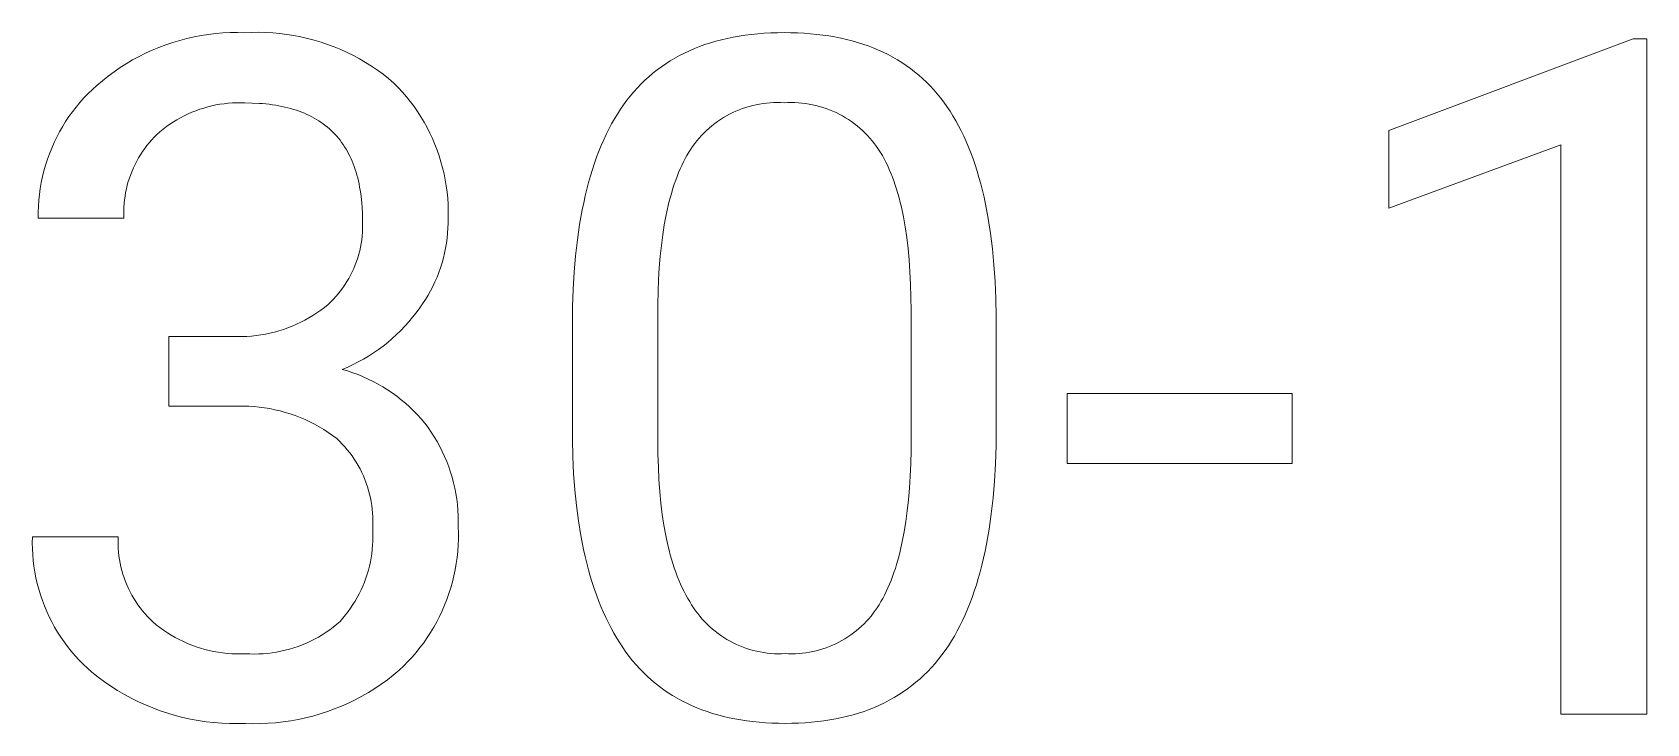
# Model space of a CAD drawing. Header units: millimetres. Extents: x -1246 to 2331, y -493 to 2006.
# Drawn here: x 1509.1 to 1590.5, y -210.7 to -175.8 of the extents above; entities that cross this region are included whole.
import ezdxf

# ---------------------------------------------------------------- set-up
doc = ezdxf.new("R2010")
doc.units = ezdxf.units.MM
doc.header["$MEASUREMENT"] = 0
doc.layers.add('Domyślny', color=7, linetype='Continuous', true_color=0x000000)

msp = doc.modelspace()

# ---------------------------------------------------------------- linework, layer by layer
at = {"layer": 'Domyślny', "color": 18, "lineweight": 15, "true_color": 0x000000}
for p, q in [((1517.982, -175.936), (1518.349, -175.893)), ((1518.349, -175.893), (1518.717, -175.862)), ((1518.717, -175.862), (1519.086, -175.845)), ((1519.086, -175.845), (1519.455, -175.84)), ((1519.455, -175.84), (1519.824, -175.848)), ((1519.824, -175.848), (1520.177, -175.832)), ((1520.177, -175.832), (1520.531, -175.828)), ((1520.531, -175.828), (1520.884, -175.837)), ((1520.884, -175.837), (1521.237, -175.857)), ((1521.237, -175.857), (1521.59, -175.888)), ((1521.59, -175.888), (1521.94, -175.932)), ((1545.691, -175.901), (1546.016, -175.876)), ((1546.016, -175.876), (1546.346, -175.858)), ((1546.346, -175.858), (1546.683, -175.848)), ((1546.683, -175.848), (1547.025, -175.844)), ((1547.025, -175.844), (1547.365, -175.848)), ((1547.365, -175.848), (1547.699, -175.858)), ((1547.699, -175.858), (1548.028, -175.875)), ((1548.028, -175.875), (1548.35, -175.899)), ((1515.147, -176.728), (1515.488, -176.587)), ((1515.488, -176.587), (1515.834, -176.457)), ((1515.834, -176.457), (1516.183, -176.339)), ((1516.183, -176.339), (1516.537, -176.234)), ((1516.537, -176.234), (1516.894, -176.141)), ((1516.894, -176.141), (1517.255, -176.06)), ((1517.255, -176.06), (1517.617, -175.992)), ((1517.617, -175.992), (1517.982, -175.936)), ((1521.94, -175.932), (1522.29, -175.988)), ((1522.29, -175.988), (1522.637, -176.055)), ((1522.637, -176.055), (1522.982, -176.134)), ((1522.982, -176.134), (1523.324, -176.224)), ((1523.324, -176.224), (1523.662, -176.326)), ((1523.662, -176.326), (1523.997, -176.439)), ((1523.997, -176.439), (1524.328, -176.563)), ((1524.328, -176.563), (1524.655, -176.698)), ((1524.655, -176.698), (1524.977, -176.845)), ((1542.242, -176.754), (1542.498, -176.644)), ((1542.498, -176.644), (1542.76, -176.541)), ((1542.76, -176.541), (1543.027, -176.445)), ((1543.027, -176.445), (1543.3, -176.356)), ((1543.3, -176.356), (1543.579, -176.274)), ((1543.579, -176.274), (1543.863, -176.2)), ((1543.863, -176.2), (1544.153, -176.132)), ((1544.153, -176.132), (1544.449, -176.072)), ((1544.449, -176.072), (1544.751, -176.019)), ((1544.751, -176.019), (1545.059, -175.972)), ((1545.059, -175.972), (1545.372, -175.933)), ((1545.372, -175.933), (1545.691, -175.901)), ((1548.35, -175.899), (1548.667, -175.93)), ((1548.667, -175.93), (1548.978, -175.967)), ((1548.978, -175.967), (1549.284, -176.012)), ((1549.284, -176.012), (1549.583, -176.063)), ((1549.583, -176.063), (1549.877, -176.121)), ((1549.877, -176.121), (1550.165, -176.186)), ((1550.165, -176.186), (1550.448, -176.258)), ((1550.448, -176.258), (1550.725, -176.337)), ((1550.725, -176.337), (1550.996, -176.422)), ((1550.996, -176.422), (1551.261, -176.515)), ((1551.261, -176.515), (1551.521, -176.614)), ((1551.521, -176.614), (1551.775, -176.72)), ((1577.524, -180.776), (1589.853, -176.154)), ((1589.853, -176.154), (1590.532, -176.154)), ((1590.532, -176.154), (1590.532, -210.187)), ((1513.527, -177.608), (1513.838, -177.41)), ((1513.838, -177.41), (1514.156, -177.223)), ((1514.156, -177.223), (1514.481, -177.046)), ((1514.481, -177.046), (1514.811, -176.882)), ((1514.811, -176.882), (1515.147, -176.728)), ((1524.977, -176.845), (1525.294, -177.002)), ((1525.294, -177.002), (1525.605, -177.169)), ((1525.605, -177.169), (1525.911, -177.347)), ((1525.911, -177.347), (1526.211, -177.535)), ((1540.828, -177.563), (1541.049, -177.411)), ((1541.049, -177.411), (1541.276, -177.265)), ((1541.276, -177.265), (1541.509, -177.127)), ((1541.509, -177.127), (1541.748, -176.995)), ((1541.748, -176.995), (1541.992, -176.871)), ((1541.992, -176.871), (1542.242, -176.754)), ((1551.775, -176.72), (1552.023, -176.833)), ((1552.023, -176.833), (1552.266, -176.952)), ((1552.266, -176.952), (1552.503, -177.079)), ((1552.503, -177.079), (1552.735, -177.212)), ((1552.735, -177.212), (1552.961, -177.352)), ((1552.961, -177.352), (1553.181, -177.5)), ((1553.181, -177.5), (1553.396, -177.653)), ((1512.355, -178.504), (1512.636, -178.265)), ((1512.636, -178.265), (1512.925, -178.036)), ((1512.925, -178.036), (1513.222, -177.817)), ((1513.222, -177.817), (1513.527, -177.608)), ((1526.211, -177.535), (1526.504, -177.733)), ((1526.504, -177.733), (1526.79, -177.941)), ((1526.79, -177.941), (1527.069, -178.159)), ((1527.069, -178.159), (1527.34, -178.385)), ((1539.805, -178.432), (1539.998, -178.244)), ((1539.998, -178.244), (1540.197, -178.063)), ((1540.197, -178.063), (1540.402, -177.89)), ((1540.402, -177.89), (1540.612, -177.723)), ((1540.612, -177.723), (1540.828, -177.563)), ((1553.396, -177.653), (1553.605, -177.814)), ((1553.605, -177.814), (1553.809, -177.982)), ((1553.809, -177.982), (1554.006, -178.156)), ((1554.006, -178.156), (1554.199, -178.337)), ((1554.199, -178.337), (1554.386, -178.526)), ((1511.504, -179.362), (1511.706, -179.136)), ((1511.706, -179.136), (1511.915, -178.918)), ((1511.915, -178.918), (1512.131, -178.707)), ((1512.131, -178.707), (1512.355, -178.504)), ((1527.34, -178.385), (1527.559, -178.608)), ((1527.559, -178.608), (1527.769, -178.837)), ((1527.769, -178.837), (1527.972, -179.074)), ((1527.972, -179.074), (1528.166, -179.318)), ((1539.09, -179.254), (1539.26, -179.038)), ((1539.26, -179.038), (1539.436, -178.829)), ((1539.436, -178.829), (1539.618, -178.627)), ((1539.618, -178.627), (1539.805, -178.432)), ((1554.386, -178.526), (1554.567, -178.721)), ((1554.567, -178.721), (1554.743, -178.922)), ((1554.743, -178.922), (1554.913, -179.131)), ((1554.913, -179.131), (1555.078, -179.346)), ((1510.949, -180.078), (1511.126, -179.833)), ((1511.126, -179.833), (1511.311, -179.594)), ((1511.311, -179.594), (1511.504, -179.362)), ((1516.956, -179.94), (1516.766, -180.031)), ((1517.148, -179.855), (1516.956, -179.94)), ((1517.344, -179.777), (1517.148, -179.855)), ((1517.542, -179.706), (1517.344, -179.777)), ((1517.743, -179.642), (1517.542, -179.706)), ((1517.946, -179.584), (1517.743, -179.642)), ((1518.15, -179.534), (1517.946, -179.584)), ((1518.356, -179.49), (1518.15, -179.534)), ((1518.564, -179.454), (1518.356, -179.49)), ((1518.772, -179.424), (1518.564, -179.454)), ((1518.982, -179.402), (1518.772, -179.424)), ((1519.192, -179.387), (1518.982, -179.402)), ((1519.403, -179.38), (1519.192, -179.387)), ((1519.613, -179.379), (1519.403, -179.38)), ((1519.824, -179.386), (1519.613, -179.379)), ((1520.189, -179.391), (1519.824, -179.386)), ((1520.542, -179.409), (1520.189, -179.391)), ((1520.714, -179.422), (1520.542, -179.409)), ((1520.884, -179.438), (1520.714, -179.422)), ((1521.05, -179.457), (1520.884, -179.438)), ((1521.214, -179.478), (1521.05, -179.457)), ((1521.375, -179.503), (1521.214, -179.478)), ((1521.533, -179.531), (1521.375, -179.503)), ((1521.688, -179.561), (1521.533, -179.531)), ((1521.84, -179.594), (1521.688, -179.561)), ((1521.989, -179.631), (1521.84, -179.594)), ((1522.135, -179.67), (1521.989, -179.631)), ((1522.279, -179.712), (1522.135, -179.67)), ((1522.419, -179.757), (1522.279, -179.712)), ((1522.557, -179.805), (1522.419, -179.757)), ((1522.691, -179.855), (1522.557, -179.805)), ((1522.823, -179.909), (1522.691, -179.855)), ((1522.952, -179.966), (1522.823, -179.909)), ((1523.078, -180.025), (1522.952, -179.966)), ((1528.166, -179.318), (1528.353, -179.568)), ((1528.353, -179.568), (1528.53, -179.824)), ((1528.53, -179.824), (1528.699, -180.086)), ((1538.465, -180.191), (1538.613, -179.946)), ((1538.613, -179.946), (1538.766, -179.708)), ((1538.766, -179.708), (1538.925, -179.477)), ((1538.925, -179.477), (1539.09, -179.254)), ((1544.271, -179.954), (1544.114, -180.038)), ((1544.43, -179.875), (1544.271, -179.954)), ((1544.592, -179.801), (1544.43, -179.875)), ((1544.757, -179.733), (1544.592, -179.801)), ((1544.923, -179.671), (1544.757, -179.733)), ((1545.092, -179.614), (1544.923, -179.671)), ((1545.263, -179.563), (1545.092, -179.614)), ((1545.435, -179.518), (1545.263, -179.563)), ((1545.609, -179.479), (1545.435, -179.518)), ((1545.783, -179.446), (1545.609, -179.479)), ((1545.959, -179.419), (1545.783, -179.446)), ((1546.136, -179.397), (1545.959, -179.419)), ((1546.313, -179.382), (1546.136, -179.397)), ((1546.491, -179.373), (1546.313, -179.382)), ((1546.669, -179.37), (1546.491, -179.373)), ((1546.847, -179.373), (1546.669, -179.37)), ((1547.025, -179.382), (1546.847, -179.373)), ((1547.204, -179.373), (1547.025, -179.382)), ((1547.384, -179.37), (1547.204, -179.373)), ((1547.563, -179.373), (1547.384, -179.37)), ((1547.743, -179.382), (1547.563, -179.373)), ((1547.921, -179.397), (1547.743, -179.382)), ((1548.1, -179.418), (1547.921, -179.397)), ((1548.277, -179.446), (1548.1, -179.418)), ((1548.454, -179.479), (1548.277, -179.446)), ((1548.629, -179.518), (1548.454, -179.479)), ((1548.802, -179.563), (1548.629, -179.518)), ((1548.975, -179.614), (1548.802, -179.563)), ((1549.145, -179.671), (1548.975, -179.614)), ((1549.313, -179.734), (1549.145, -179.671)), ((1549.479, -179.802), (1549.313, -179.734)), ((1549.643, -179.876), (1549.479, -179.802)), ((1549.804, -179.956), (1549.643, -179.876)), ((1549.962, -180.041), (1549.804, -179.956)), ((1555.078, -179.346), (1555.236, -179.569)), ((1555.236, -179.569), (1555.389, -179.799)), ((1555.389, -179.799), (1555.538, -180.037)), ((1510.472, -180.848), (1510.622, -180.586)), ((1510.622, -180.586), (1510.781, -180.329)), ((1510.781, -180.329), (1510.949, -180.078)), ((1515.702, -180.709), (1515.539, -180.843)), ((1515.869, -180.581), (1515.702, -180.709)), ((1516.04, -180.459), (1515.869, -180.581)), ((1516.216, -180.343), (1516.04, -180.459)), ((1516.396, -180.233), (1516.216, -180.343)), ((1516.579, -180.129), (1516.396, -180.233)), ((1516.766, -180.031), (1516.579, -180.129)), ((1523.201, -180.088), (1523.078, -180.025)), ((1523.321, -180.153), (1523.201, -180.088)), ((1523.439, -180.221), (1523.321, -180.153)), ((1523.553, -180.292), (1523.439, -180.221)), ((1523.665, -180.366), (1523.553, -180.292)), ((1523.773, -180.443), (1523.665, -180.366)), ((1523.879, -180.523), (1523.773, -180.443)), ((1523.982, -180.606), (1523.879, -180.523)), ((1524.082, -180.692), (1523.982, -180.606)), ((1524.179, -180.78), (1524.082, -180.692)), ((1524.273, -180.872), (1524.179, -180.78)), ((1528.699, -180.086), (1528.859, -180.353)), ((1528.859, -180.353), (1529.01, -180.626)), ((1529.01, -180.626), (1529.151, -180.904)), ((1538.049, -180.973), (1538.183, -180.705)), ((1538.183, -180.705), (1538.321, -180.445)), ((1538.321, -180.445), (1538.465, -180.191)), ((1543.11, -180.772), (1542.982, -180.895)), ((1543.242, -180.652), (1543.11, -180.772)), ((1543.378, -180.538), (1543.242, -180.652)), ((1543.519, -180.428), (1543.378, -180.538)), ((1543.662, -180.323), (1543.519, -180.428)), ((1543.81, -180.223), (1543.662, -180.323)), ((1543.96, -180.128), (1543.81, -180.223)), ((1544.114, -180.038), (1543.96, -180.128)), ((1550.117, -180.131), (1549.962, -180.041)), ((1550.269, -180.226), (1550.117, -180.131)), ((1550.418, -180.327), (1550.269, -180.226)), ((1550.563, -180.432), (1550.418, -180.327)), ((1550.705, -180.543), (1550.563, -180.432)), ((1550.842, -180.658), (1550.705, -180.543)), ((1550.976, -180.777), (1550.842, -180.658)), ((1551.106, -180.902), (1550.976, -180.777)), ((1555.538, -180.037), (1555.682, -180.282)), ((1555.682, -180.282), (1555.821, -180.534)), ((1555.821, -180.534), (1555.955, -180.794)), ((1577.524, -184.683), (1577.524, -180.776)), ((1510.077, -181.663), (1510.199, -181.387)), ((1510.199, -181.387), (1510.331, -181.115)), ((1510.331, -181.115), (1510.472, -180.848)), ((1514.881, -181.538), (1514.769, -181.687)), ((1514.999, -181.393), (1514.881, -181.538)), ((1515.122, -181.251), (1514.999, -181.393)), ((1515.249, -181.114), (1515.122, -181.251)), ((1515.381, -180.982), (1515.249, -181.114)), ((1515.539, -180.843), (1515.381, -180.982)), ((1524.364, -180.966), (1524.273, -180.872)), ((1524.452, -181.064), (1524.364, -180.966)), ((1524.538, -181.164), (1524.452, -181.064)), ((1524.62, -181.267), (1524.538, -181.164)), ((1524.7, -181.373), (1524.62, -181.267)), ((1524.777, -181.482), (1524.7, -181.373)), ((1524.851, -181.594), (1524.777, -181.482)), ((1524.922, -181.709), (1524.851, -181.594)), ((1529.151, -180.904), (1529.283, -181.186)), ((1529.283, -181.186), (1529.405, -181.473)), ((1529.405, -181.473), (1529.517, -181.764)), ((1537.679, -181.823), (1537.797, -181.532)), ((1537.797, -181.532), (1537.921, -181.249)), ((1537.921, -181.249), (1538.049, -180.973)), ((1542.408, -181.574), (1542.308, -181.721)), ((1542.513, -181.431), (1542.408, -181.574)), ((1542.624, -181.291), (1542.513, -181.431)), ((1542.738, -181.155), (1542.624, -181.291)), ((1542.858, -181.023), (1542.738, -181.155)), ((1542.982, -180.895), (1542.858, -181.023)), ((1551.231, -181.03), (1551.106, -180.902)), ((1551.352, -181.163), (1551.231, -181.03)), ((1551.468, -181.3), (1551.352, -181.163)), ((1551.58, -181.44), (1551.468, -181.3)), ((1551.687, -181.585), (1551.58, -181.44)), ((1551.788, -181.732), (1551.687, -181.585)), ((1555.955, -180.794), (1556.084, -181.061)), ((1556.084, -181.061), (1556.208, -181.336)), ((1556.208, -181.336), (1556.327, -181.618)), ((1586.208, -181.502), (1577.524, -184.683)), ((1586.208, -210.187), (1586.208, -181.502)), ((1509.77, -182.516), (1509.863, -182.228)), ((1509.863, -182.228), (1509.965, -181.944)), ((1509.965, -181.944), (1510.077, -181.663)), ((1514.37, -182.319), (1514.284, -182.485)), ((1514.462, -182.156), (1514.37, -182.319)), ((1514.559, -181.996), (1514.462, -182.156)), ((1514.661, -181.84), (1514.559, -181.996)), ((1514.769, -181.687), (1514.661, -181.84)), ((1524.99, -181.827), (1524.922, -181.709)), ((1525.055, -181.947), (1524.99, -181.827)), ((1525.117, -182.071), (1525.055, -181.947)), ((1525.177, -182.197), (1525.117, -182.071)), ((1525.233, -182.327), (1525.177, -182.197)), ((1525.287, -182.459), (1525.233, -182.327)), ((1529.517, -181.764), (1529.62, -182.058)), ((1529.62, -182.058), (1529.712, -182.356)), ((1529.712, -182.356), (1529.795, -182.656)), ((1537.457, -182.427), (1537.565, -182.121)), ((1537.565, -182.121), (1537.679, -181.823)), ((1541.944, -182.361), (1541.86, -182.535)), ((1542.031, -182.193), (1541.944, -182.361)), ((1542.12, -182.03), (1542.031, -182.193)), ((1542.213, -181.872), (1542.12, -182.03)), ((1542.308, -181.721), (1542.213, -181.872)), ((1551.885, -181.884), (1551.788, -181.732)), ((1551.98, -182.043), (1551.885, -181.884)), ((1552.071, -182.208), (1551.98, -182.043)), ((1552.16, -182.378), (1552.071, -182.208)), ((1552.245, -182.555), (1552.16, -182.378)), ((1556.327, -181.618), (1556.441, -181.908)), ((1556.441, -181.908), (1556.551, -182.205)), ((1556.551, -182.205), (1556.656, -182.509)), ((1509.553, -183.396), (1509.615, -183.1)), ((1509.615, -183.1), (1509.688, -182.807)), ((1509.688, -182.807), (1509.77, -182.516)), ((1513.998, -183.175), (1513.941, -183.353)), ((1514.061, -182.999), (1513.998, -183.175)), ((1514.129, -182.825), (1514.061, -182.999)), ((1514.204, -182.653), (1514.129, -182.825)), ((1514.284, -182.485), (1514.204, -182.653)), ((1525.337, -182.594), (1525.287, -182.459)), ((1525.385, -182.733), (1525.337, -182.594)), ((1525.43, -182.874), (1525.385, -182.733)), ((1525.472, -183.018), (1525.43, -182.874)), ((1525.511, -183.165), (1525.472, -183.018)), ((1525.547, -183.315), (1525.511, -183.165)), ((1529.795, -182.656), (1529.867, -182.959)), ((1529.867, -182.959), (1529.929, -183.265)), ((1537.161, -183.389), (1537.255, -183.061)), ((1537.255, -183.061), (1537.353, -182.74)), ((1537.353, -182.74), (1537.457, -182.427)), ((1541.624, -183.088), (1541.552, -183.283)), ((1541.7, -182.898), (1541.624, -183.088)), ((1541.778, -182.714), (1541.7, -182.898)), ((1541.86, -182.535), (1541.778, -182.714)), ((1552.328, -182.737), (1552.245, -182.555)), ((1552.407, -182.925), (1552.328, -182.737)), ((1552.484, -183.119), (1552.407, -182.925)), ((1552.557, -183.318), (1552.484, -183.119)), ((1556.656, -182.509), (1556.755, -182.821)), ((1556.755, -182.821), (1556.85, -183.141)), ((1556.85, -183.141), (1556.94, -183.467)), ((1509.43, -184.293), (1509.461, -183.993)), ((1509.461, -183.993), (1509.502, -183.693)), ((1509.502, -183.693), (1509.553, -183.396)), ((1513.807, -183.897), (1513.775, -184.081)), ((1513.846, -183.714), (1513.807, -183.897)), ((1513.89, -183.533), (1513.846, -183.714)), ((1513.941, -183.353), (1513.89, -183.533)), ((1525.581, -183.468), (1525.547, -183.315)), ((1525.611, -183.623), (1525.581, -183.468)), ((1525.639, -183.782), (1525.611, -183.623)), ((1525.663, -183.944), (1525.639, -183.782)), ((1525.685, -184.108), (1525.663, -183.944)), ((1529.929, -183.265), (1529.98, -183.572)), ((1529.98, -183.572), (1530.021, -183.881)), ((1530.021, -183.881), (1530.052, -184.191)), ((1536.989, -184.068), (1537.073, -183.725)), ((1537.073, -183.725), (1537.161, -183.389)), ((1541.35, -183.899), (1541.288, -184.115)), ((1541.414, -183.689), (1541.35, -183.899)), ((1541.482, -183.483), (1541.414, -183.689)), ((1541.552, -183.283), (1541.482, -183.483)), ((1552.628, -183.523), (1552.557, -183.318)), ((1552.696, -183.734), (1552.628, -183.523)), ((1552.76, -183.951), (1552.696, -183.734)), ((1552.822, -184.174), (1552.76, -183.951)), ((1556.94, -183.467), (1557.025, -183.802)), ((1557.025, -183.802), (1557.105, -184.143)), ((1509.4, -184.897), (1509.41, -184.595)), ((1509.41, -184.595), (1509.43, -184.293)), ((1513.708, -184.825), (1513.707, -185.012)), ((1513.715, -184.638), (1513.708, -184.825)), ((1513.729, -184.452), (1513.715, -184.638)), ((1513.749, -184.266), (1513.729, -184.452)), ((1513.775, -184.081), (1513.749, -184.266)), ((1525.704, -184.276), (1525.685, -184.108)), ((1525.72, -184.446), (1525.704, -184.276)), ((1525.733, -184.619), (1525.72, -184.446)), ((1525.75, -184.975), (1525.733, -184.619)), ((1530.052, -184.191), (1530.072, -184.502)), ((1530.072, -184.502), (1530.081, -184.814)), ((1530.081, -184.814), (1530.08, -185.126)), ((1536.705, -185.516), (1536.837, -184.777)), ((1536.837, -184.777), (1536.911, -184.419)), ((1536.911, -184.419), (1536.989, -184.068)), ((1541.174, -184.563), (1541.07, -185.031)), ((1541.23, -184.336), (1541.174, -184.563)), ((1541.288, -184.115), (1541.23, -184.336)), ((1552.88, -184.402), (1552.822, -184.174)), ((1552.936, -184.636), (1552.88, -184.402)), ((1553.038, -185.122), (1552.936, -184.636)), ((1557.105, -184.143), (1557.181, -184.492)), ((1557.181, -184.492), (1557.317, -185.212)), ((1509.401, -185.199), (1509.4, -184.897)), ((1513.713, -185.199), (1509.401, -185.199)), ((1513.707, -185.012), (1513.713, -185.199)), ((1525.756, -185.342), (1525.75, -184.975)), ((1525.761, -185.53), (1525.756, -185.342)), ((1525.759, -185.717), (1525.761, -185.53)), ((1530.068, -185.437), (1530.061, -185.692)), ((1530.08, -185.126), (1530.068, -185.437)), ((1536.594, -186.285), (1536.705, -185.516)), ((1540.978, -185.521), (1540.898, -186.031)), ((1541.07, -185.031), (1540.978, -185.521)), ((1553.128, -185.631), (1553.038, -185.122)), ((1553.206, -186.164), (1553.128, -185.631)), ((1557.317, -185.212), (1557.433, -185.961)), ((1525.653, -186.65), (1525.687, -186.465)), ((1525.687, -186.465), (1525.715, -186.279)), ((1525.715, -186.279), (1525.736, -186.092)), ((1525.736, -186.092), (1525.751, -185.905)), ((1525.751, -185.905), (1525.759, -185.717)), ((1529.987, -186.451), (1529.945, -186.703)), ((1530.021, -186.199), (1529.987, -186.451)), ((1530.045, -185.946), (1530.021, -186.199)), ((1530.061, -185.692), (1530.045, -185.946)), ((1536.503, -187.084), (1536.594, -186.285)), ((1540.898, -186.031), (1540.828, -186.563)), ((1553.272, -186.72), (1553.206, -186.164)), ((1557.433, -185.961), (1557.53, -186.74)), ((1525.452, -187.374), (1525.512, -187.195)), ((1525.512, -187.195), (1525.565, -187.015)), ((1525.565, -187.015), (1525.612, -186.833)), ((1525.612, -186.833), (1525.653, -186.65)), ((1529.835, -187.2), (1529.767, -187.445)), ((1529.894, -186.952), (1529.835, -187.2)), ((1529.945, -186.703), (1529.894, -186.952)), ((1536.431, -187.913), (1536.503, -187.084)), ((1540.77, -187.115), (1540.724, -187.688)), ((1540.828, -186.563), (1540.77, -187.115)), ((1553.326, -187.299), (1553.272, -186.72)), ((1557.53, -186.74), (1557.607, -187.549)), ((1525.064, -188.228), (1525.153, -188.062)), ((1525.153, -188.062), (1525.237, -187.894)), ((1525.237, -187.894), (1525.315, -187.723)), ((1525.315, -187.723), (1525.387, -187.55)), ((1525.387, -187.55), (1525.452, -187.374)), ((1529.605, -187.928), (1529.512, -188.165)), ((1529.69, -187.688), (1529.605, -187.928)), ((1529.767, -187.445), (1529.69, -187.688)), ((1536.381, -188.772), (1536.431, -187.913)), ((1540.724, -187.688), (1540.688, -188.282)), ((1553.368, -187.902), (1553.326, -187.299)), ((1553.398, -188.529), (1553.368, -187.902)), ((1557.607, -187.549), (1557.665, -188.387)), ((1524.533, -189.001), (1524.65, -188.854)), ((1524.65, -188.854), (1524.762, -188.703)), ((1524.762, -188.703), (1524.868, -188.548)), ((1524.868, -188.548), (1524.969, -188.39)), ((1524.969, -188.39), (1525.064, -188.228)), ((1529.184, -188.854), (1529.059, -189.076)), ((1529.301, -188.628), (1529.184, -188.854)), ((1529.411, -188.398), (1529.301, -188.628)), ((1529.512, -188.165), (1529.411, -188.398)), ((1536.35, -189.661), (1536.381, -188.772)), ((1540.664, -188.896), (1540.652, -189.531)), ((1540.688, -188.282), (1540.664, -188.896)), ((1553.416, -189.179), (1553.398, -188.529)), ((1557.665, -188.387), (1557.703, -189.254)), ((1523.644, -189.834), (1523.833, -189.694)), ((1523.833, -189.694), (1524.017, -189.547)), ((1524.017, -189.547), (1524.153, -189.417)), ((1524.153, -189.417), (1524.284, -189.283)), ((1524.284, -189.283), (1524.411, -189.144)), ((1524.411, -189.144), (1524.533, -189.001)), ((1528.639, -189.713), (1528.465, -189.955)), ((1528.786, -189.506), (1528.639, -189.713)), ((1528.926, -189.293), (1528.786, -189.506)), ((1529.059, -189.076), (1528.926, -189.293)), ((1536.34, -190.58), (1536.35, -189.661)), ((1540.652, -189.531), (1540.652, -196.416)), ((1553.422, -189.853), (1553.416, -189.179)), ((1557.703, -189.254), (1557.722, -190.151)), ((1522.207, -190.632), (1522.423, -190.539)), ((1522.423, -190.539), (1522.636, -190.439)), ((1522.636, -190.439), (1522.846, -190.332)), ((1522.846, -190.332), (1523.051, -190.217)), ((1523.051, -190.217), (1523.253, -190.096)), ((1523.253, -190.096), (1523.451, -189.969)), ((1523.451, -189.969), (1523.644, -189.834)), ((1528.092, -190.418), (1527.894, -190.64)), ((1528.282, -190.19), (1528.092, -190.418)), ((1528.465, -189.955), (1528.282, -190.19)), ((1553.422, -196.905), (1553.422, -189.853)), ((1557.722, -190.151), (1557.722, -195.737)), ((1515.988, -191.155), (1519.216, -191.155)), ((1515.988, -194.669), (1515.988, -191.155)), ((1519.216, -191.155), (1519.451, -191.161)), ((1519.451, -191.161), (1519.687, -191.16)), ((1519.687, -191.16), (1519.922, -191.151)), ((1519.922, -191.151), (1520.157, -191.134)), ((1520.157, -191.134), (1520.391, -191.109)), ((1520.391, -191.109), (1520.624, -191.076)), ((1520.624, -191.076), (1520.856, -191.035)), ((1520.856, -191.035), (1521.086, -190.987)), ((1521.086, -190.987), (1521.315, -190.931)), ((1521.315, -190.931), (1521.541, -190.868)), ((1521.541, -190.868), (1521.766, -190.797)), ((1521.766, -190.797), (1521.988, -190.718)), ((1521.988, -190.718), (1522.207, -190.632)), ((1527.255, -191.263), (1527.029, -191.456)), ((1527.475, -191.063), (1527.255, -191.263)), ((1527.688, -190.855), (1527.475, -191.063)), ((1527.894, -190.64), (1527.688, -190.855)), ((1536.34, -196.321), (1536.34, -190.58)), ((1526.06, -192.146), (1525.804, -192.297)), ((1526.311, -191.986), (1526.06, -192.146)), ((1526.556, -191.818), (1526.311, -191.986)), ((1526.796, -191.641), (1526.556, -191.818)), ((1527.029, -191.456), (1526.796, -191.641)), ((1525.006, -192.696), (1524.732, -192.811)), ((1524.732, -192.811), (1525, -192.89)), ((1525, -192.89), (1525.266, -192.979)), ((1525.277, -192.572), (1525.006, -192.696)), ((1525.266, -192.979), (1525.529, -193.077)), ((1525.543, -192.439), (1525.277, -192.572)), ((1525.804, -192.297), (1525.543, -192.439)), ((1525.529, -193.077), (1525.788, -193.184)), ((1525.788, -193.184), (1526.043, -193.299)), ((1526.043, -193.299), (1526.295, -193.423)), ((1526.295, -193.423), (1526.542, -193.556)), ((1526.542, -193.556), (1526.784, -193.696)), ((1526.784, -193.696), (1527.021, -193.845)), ((1527.021, -193.845), (1527.254, -194.002)), ((1527.254, -194.002), (1527.48, -194.167)), ((1527.48, -194.167), (1527.701, -194.339)), ((1527.701, -194.339), (1527.916, -194.519)), ((1527.916, -194.519), (1528.125, -194.706)), ((1561.293, -197.55), (1561.293, -194.036)), ((1561.293, -194.036), (1572.646, -194.036)), ((1572.646, -194.036), (1572.646, -197.55)), ((1519.216, -194.669), (1515.988, -194.669)), ((1519.483, -194.66), (1519.216, -194.669)), ((1519.75, -194.659), (1519.483, -194.66)), ((1520.017, -194.668), (1519.75, -194.659)), ((1520.283, -194.685), (1520.017, -194.668)), ((1520.549, -194.712), (1520.283, -194.685)), ((1520.813, -194.747), (1520.549, -194.712)), ((1521.076, -194.792), (1520.813, -194.747)), ((1521.338, -194.845), (1521.076, -194.792)), ((1521.598, -194.907), (1521.338, -194.845)), ((1521.855, -194.978), (1521.598, -194.907)), ((1522.11, -195.057), (1521.855, -194.978)), ((1522.362, -195.145), (1522.11, -195.057)), ((1522.611, -195.241), (1522.362, -195.145)), ((1522.856, -195.346), (1522.611, -195.241)), ((1523.098, -195.459), (1522.856, -195.346)), ((1528.125, -194.706), (1528.327, -194.9)), ((1528.327, -194.9), (1528.523, -195.101)), ((1528.523, -195.101), (1528.712, -195.308)), ((1528.712, -195.308), (1528.893, -195.521)), ((1523.336, -195.58), (1523.098, -195.459)), ((1523.57, -195.709), (1523.336, -195.58)), ((1523.799, -195.845), (1523.57, -195.709)), ((1524.024, -195.99), (1523.799, -195.845)), ((1524.243, -196.142), (1524.024, -195.99)), ((1524.458, -196.301), (1524.243, -196.142)), ((1528.893, -195.521), (1529.068, -195.741)), ((1529.068, -195.741), (1529.226, -195.972)), ((1529.226, -195.972), (1529.377, -196.208)), ((1529.377, -196.208), (1529.52, -196.449)), ((1557.722, -195.737), (1557.712, -196.669)), ((1524.598, -196.435), (1524.458, -196.301)), ((1524.733, -196.574), (1524.598, -196.435)), ((1524.864, -196.717), (1524.733, -196.574)), ((1524.989, -196.864), (1524.864, -196.717)), ((1525.11, -197.016), (1524.989, -196.864)), ((1525.225, -197.172), (1525.11, -197.016)), ((1529.52, -196.449), (1529.654, -196.695)), ((1529.654, -196.695), (1529.779, -196.945)), ((1529.779, -196.945), (1529.896, -197.199)), ((1536.363, -197.201), (1536.34, -196.321)), ((1540.652, -196.416), (1540.658, -197.089)), ((1553.407, -197.557), (1553.422, -196.905)), ((1557.712, -196.669), (1557.682, -197.57)), ((1525.335, -197.332), (1525.225, -197.172)), ((1525.439, -197.495), (1525.335, -197.332)), ((1525.538, -197.662), (1525.439, -197.495)), ((1525.631, -197.832), (1525.538, -197.662)), ((1525.718, -198.005), (1525.631, -197.832)), ((1529.896, -197.199), (1530.005, -197.457)), ((1530.005, -197.457), (1530.104, -197.719)), ((1530.104, -197.719), (1530.194, -197.984)), ((1536.405, -198.052), (1536.363, -197.201)), ((1540.658, -197.089), (1540.677, -197.74)), ((1540.677, -197.74), (1540.709, -198.369)), ((1553.381, -198.186), (1553.407, -197.557)), ((1557.682, -197.57), (1557.632, -198.44)), ((1572.646, -197.55), (1561.293, -197.55)), ((1525.799, -198.181), (1525.718, -198.005)), ((1525.874, -198.36), (1525.799, -198.181)), ((1525.943, -198.541), (1525.874, -198.36)), ((1526.005, -198.724), (1525.943, -198.541)), ((1530.194, -197.984), (1530.275, -198.252)), ((1530.275, -198.252), (1530.347, -198.523)), ((1530.347, -198.523), (1530.409, -198.796)), ((1536.467, -198.876), (1536.405, -198.052)), ((1540.709, -198.369), (1540.753, -198.975)), ((1553.344, -198.793), (1553.381, -198.186)), ((1557.632, -198.44), (1557.561, -199.28)), ((1526.062, -198.91), (1526.005, -198.724)), ((1526.112, -199.097), (1526.062, -198.91)), ((1526.155, -199.286), (1526.112, -199.097)), ((1526.193, -199.476), (1526.155, -199.286)), ((1526.223, -199.667), (1526.193, -199.476)), ((1530.409, -198.796), (1530.462, -199.071)), ((1530.462, -199.071), (1530.506, -199.348)), ((1530.506, -199.348), (1530.54, -199.626)), ((1536.548, -199.672), (1536.467, -198.876)), ((1540.753, -198.975), (1540.809, -199.56)), ((1553.234, -199.94), (1553.295, -199.378)), ((1553.295, -199.378), (1553.344, -198.793)), ((1557.561, -199.28), (1557.471, -200.089)), ((1526.247, -199.86), (1526.223, -199.667)), ((1526.265, -200.053), (1526.247, -199.86)), ((1526.275, -200.246), (1526.265, -200.053)), ((1526.28, -200.44), (1526.275, -200.246)), ((1530.54, -199.626), (1530.564, -199.905)), ((1530.564, -199.905), (1530.579, -200.184)), ((1530.579, -200.184), (1530.585, -200.464)), ((1536.648, -200.44), (1536.548, -199.672)), ((1540.809, -199.56), (1540.878, -200.123)), ((1540.878, -200.123), (1540.96, -200.663)), ((1553.162, -200.48), (1553.234, -199.94)), ((1557.471, -200.089), (1557.36, -200.867)), ((1526.268, -200.827), (1526.277, -200.634)), ((1526.278, -201.04), (1526.268, -200.827)), ((1526.277, -200.634), (1526.28, -200.44)), ((1526.281, -201.252), (1526.278, -201.04)), ((1530.585, -200.464), (1530.58, -200.744)), ((1530.58, -200.744), (1530.59, -201.055)), ((1530.59, -201.055), (1530.589, -201.365)), ((1536.768, -201.18), (1536.648, -200.44)), ((1540.96, -200.663), (1541.054, -201.181)), ((1552.984, -201.494), (1553.079, -200.998)), ((1553.079, -200.998), (1553.162, -200.48)), ((1557.36, -200.867), (1557.23, -201.615)), ((1509.098, -201.553), (1509.103, -201.256)), ((1509.103, -201.849), (1509.098, -201.553)), ((1509.103, -201.256), (1513.427, -201.256)), ((1509.118, -202.145), (1509.103, -201.849)), ((1513.427, -201.256), (1513.422, -201.447)), ((1513.422, -201.447), (1513.423, -201.638)), ((1513.423, -201.638), (1513.432, -201.828)), ((1513.432, -201.828), (1513.446, -202.018)), ((1526.223, -202.099), (1526.248, -201.888)), ((1526.248, -201.888), (1526.266, -201.677)), ((1526.266, -201.677), (1526.277, -201.464)), ((1526.277, -201.464), (1526.281, -201.252)), ((1530.578, -201.676), (1530.556, -201.985)), ((1530.589, -201.365), (1530.578, -201.676)), ((1536.908, -201.892), (1536.768, -201.18)), ((1536.985, -202.238), (1536.908, -201.892)), ((1541.054, -201.181), (1541.161, -201.677)), ((1541.161, -201.677), (1541.219, -201.917)), ((1541.219, -201.917), (1541.28, -202.151)), ((1552.878, -201.968), (1552.984, -201.494)), ((1557.23, -201.615), (1557.157, -201.978)), ((1509.144, -202.44), (1509.118, -202.145)), ((1509.18, -202.734), (1509.144, -202.44)), ((1509.226, -203.026), (1509.18, -202.734)), ((1513.446, -202.018), (1513.468, -202.208)), ((1513.468, -202.208), (1513.496, -202.397)), ((1513.496, -202.397), (1513.53, -202.584)), ((1513.53, -202.584), (1513.571, -202.77)), ((1526.051, -202.931), (1526.104, -202.725)), ((1526.104, -202.725), (1526.151, -202.518)), ((1526.151, -202.518), (1526.19, -202.309)), ((1526.19, -202.309), (1526.223, -202.099)), ((1530.481, -202.602), (1530.428, -202.908)), ((1530.524, -202.294), (1530.481, -202.602)), ((1530.556, -201.985), (1530.524, -202.294)), ((1537.067, -202.576), (1536.985, -202.238)), ((1537.153, -202.908), (1537.067, -202.576)), ((1541.28, -202.151), (1541.345, -202.379)), ((1541.345, -202.379), (1541.412, -202.601)), ((1541.412, -202.601), (1541.483, -202.819)), ((1552.631, -202.849), (1552.697, -202.637)), ((1552.697, -202.637), (1552.76, -202.419)), ((1552.76, -202.419), (1552.82, -202.196)), ((1552.82, -202.196), (1552.878, -201.968)), ((1556.996, -202.679), (1556.908, -203.019)), ((1557.079, -202.332), (1556.996, -202.679)), ((1557.157, -201.978), (1557.079, -202.332)), ((1509.282, -203.317), (1509.226, -203.026)), ((1509.348, -203.606), (1509.282, -203.317)), ((1513.571, -202.77), (1513.618, -202.955)), ((1513.618, -202.955), (1513.672, -203.138)), ((1513.672, -203.138), (1513.732, -203.319)), ((1513.732, -203.319), (1513.798, -203.498)), ((1513.798, -203.498), (1513.87, -203.675)), ((1525.77, -203.732), (1525.85, -203.535)), ((1525.85, -203.535), (1525.924, -203.336)), ((1525.924, -203.336), (1525.991, -203.134)), ((1525.991, -203.134), (1526.051, -202.931)), ((1530.291, -203.514), (1530.208, -203.813)), ((1530.365, -203.212), (1530.291, -203.514)), ((1530.428, -202.908), (1530.365, -203.212)), ((1537.245, -203.233), (1537.153, -202.908)), ((1537.341, -203.551), (1537.245, -203.233)), ((1537.443, -203.862), (1537.341, -203.551)), ((1541.483, -202.819), (1541.557, -203.03)), ((1541.557, -203.03), (1541.634, -203.236)), ((1541.634, -203.236), (1541.714, -203.436)), ((1541.714, -203.436), (1541.797, -203.63)), ((1552.338, -203.643), (1552.416, -203.453)), ((1552.416, -203.453), (1552.49, -203.257)), ((1552.49, -203.257), (1552.562, -203.056)), ((1552.562, -203.056), (1552.631, -202.849)), ((1556.815, -203.351), (1556.717, -203.675)), ((1556.908, -203.019), (1556.815, -203.351)), ((1509.424, -203.892), (1509.348, -203.606)), ((1509.51, -204.176), (1509.424, -203.892)), ((1509.605, -204.456), (1509.51, -204.176)), ((1513.87, -203.675), (1513.948, -203.849)), ((1513.948, -203.849), (1514.033, -204.02)), ((1514.033, -204.02), (1514.123, -204.188)), ((1514.123, -204.188), (1514.219, -204.353)), ((1514.219, -204.353), (1514.32, -204.514)), ((1525.384, -204.488), (1525.49, -204.304)), ((1525.49, -204.304), (1525.589, -204.116)), ((1525.589, -204.116), (1525.683, -203.926)), ((1525.683, -203.926), (1525.77, -203.732)), ((1530.114, -204.109), (1530.011, -204.402)), ((1530.208, -203.813), (1530.114, -204.109)), ((1537.549, -204.166), (1537.443, -203.862)), ((1537.66, -204.463), (1537.549, -204.166)), ((1541.797, -203.63), (1541.883, -203.819)), ((1541.883, -203.819), (1541.973, -204.002)), ((1541.973, -204.002), (1542.065, -204.179)), ((1542.065, -204.179), (1542.161, -204.351)), ((1542.161, -204.351), (1542.26, -204.517)), ((1551.908, -204.514), (1552, -204.35)), ((1552, -204.35), (1552.089, -204.182)), ((1552.089, -204.182), (1552.175, -204.008)), ((1552.175, -204.008), (1552.258, -203.828)), ((1552.258, -203.828), (1552.338, -203.643)), ((1556.506, -204.3), (1556.393, -204.602)), ((1556.614, -203.992), (1556.506, -204.3)), ((1556.717, -203.675), (1556.614, -203.992)), ((1509.71, -204.733), (1509.605, -204.456)), ((1509.825, -205.006), (1509.71, -204.733)), ((1509.949, -205.275), (1509.825, -205.006)), ((1514.32, -204.514), (1514.427, -204.672)), ((1514.427, -204.672), (1514.54, -204.826)), ((1514.54, -204.826), (1514.657, -204.976)), ((1514.657, -204.976), (1514.78, -205.122)), ((1514.78, -205.122), (1514.908, -205.263)), ((1524.765, -205.35), (1524.9, -205.186)), ((1524.9, -205.186), (1525.03, -205.018)), ((1525.03, -205.018), (1525.154, -204.845)), ((1525.154, -204.845), (1525.272, -204.668)), ((1525.272, -204.668), (1525.384, -204.488)), ((1529.774, -204.976), (1529.641, -205.257)), ((1529.897, -204.691), (1529.774, -204.976)), ((1530.011, -204.402), (1529.897, -204.691)), ((1537.777, -204.754), (1537.66, -204.463)), ((1537.898, -205.037), (1537.777, -204.754)), ((1538.024, -205.313), (1537.898, -205.037)), ((1542.26, -204.517), (1542.352, -204.671)), ((1542.352, -204.671), (1542.45, -204.823)), ((1542.45, -204.823), (1542.553, -204.971)), ((1542.553, -204.971), (1542.661, -205.116)), ((1542.661, -205.116), (1542.773, -205.256)), ((1551.408, -205.243), (1551.516, -205.105)), ((1551.516, -205.105), (1551.62, -204.964)), ((1551.62, -204.964), (1551.719, -204.82)), ((1551.719, -204.82), (1551.814, -204.672)), ((1551.814, -204.672), (1551.908, -204.514)), ((1556.152, -205.182), (1556.024, -205.46)), ((1556.275, -204.895), (1556.152, -205.182)), ((1556.393, -204.602), (1556.275, -204.895)), ((1510.082, -205.54), (1509.949, -205.275)), ((1510.225, -205.8), (1510.082, -205.54)), ((1510.376, -206.054), (1510.225, -205.8)), ((1514.908, -205.263), (1515.041, -205.4)), ((1515.041, -205.4), (1515.178, -205.533)), ((1515.178, -205.533), (1515.354, -205.681)), ((1515.354, -205.681), (1515.536, -205.822)), ((1515.536, -205.822), (1515.722, -205.957)), ((1515.722, -205.957), (1515.913, -206.086)), ((1523.913, -206.062), (1524.098, -205.933)), ((1524.098, -205.933), (1524.278, -205.798)), ((1524.278, -205.798), (1524.454, -205.656)), ((1524.454, -205.656), (1524.624, -205.509)), ((1524.624, -205.509), (1524.765, -205.35)), ((1529.348, -205.805), (1529.188, -206.071)), ((1529.499, -205.534), (1529.348, -205.805)), ((1529.641, -205.257), (1529.499, -205.534)), ((1538.155, -205.583), (1538.024, -205.313)), ((1538.291, -205.845), (1538.155, -205.583)), ((1538.431, -206.101), (1538.291, -205.845)), ((1542.773, -205.256), (1542.891, -205.393)), ((1542.891, -205.393), (1543.013, -205.525)), ((1543.013, -205.525), (1543.14, -205.654)), ((1543.14, -205.654), (1543.271, -205.778)), ((1543.271, -205.778), (1543.406, -205.897)), ((1543.406, -205.897), (1543.545, -206.011)), ((1543.545, -206.011), (1543.688, -206.121)), ((1550.526, -206.093), (1550.663, -205.985)), ((1550.663, -205.985), (1550.798, -205.872)), ((1550.798, -205.872), (1550.928, -205.755)), ((1550.928, -205.755), (1551.054, -205.633)), ((1551.054, -205.633), (1551.176, -205.507)), ((1551.176, -205.507), (1551.294, -205.377)), ((1551.294, -205.377), (1551.408, -205.243)), ((1555.752, -205.994), (1555.609, -206.25)), ((1555.89, -205.731), (1555.752, -205.994)), ((1556.024, -205.46), (1555.89, -205.731)), ((1510.536, -206.304), (1510.376, -206.054)), ((1510.705, -206.547), (1510.536, -206.304)), ((1510.881, -206.785), (1510.705, -206.547)), ((1511.066, -207.016), (1510.881, -206.785)), ((1515.913, -206.086), (1516.108, -206.208)), ((1516.108, -206.208), (1516.307, -206.323)), ((1516.307, -206.323), (1516.51, -206.431)), ((1516.51, -206.431), (1516.717, -206.532)), ((1516.717, -206.532), (1516.927, -206.625)), ((1516.927, -206.625), (1517.141, -206.711)), ((1517.141, -206.711), (1517.357, -206.79)), ((1517.357, -206.79), (1517.576, -206.861)), ((1522.295, -206.845), (1522.508, -206.772)), ((1522.508, -206.772), (1522.719, -206.692)), ((1522.719, -206.692), (1522.926, -206.605)), ((1522.926, -206.605), (1523.131, -206.51)), ((1523.131, -206.51), (1523.332, -206.408)), ((1523.332, -206.408), (1523.53, -206.299)), ((1523.53, -206.299), (1523.723, -206.184)), ((1523.723, -206.184), (1523.913, -206.062)), ((1528.654, -206.834), (1528.459, -207.076)), ((1528.84, -206.586), (1528.654, -206.834)), ((1529.018, -206.331), (1528.84, -206.586)), ((1529.188, -206.071), (1529.018, -206.331)), ((1538.577, -206.349), (1538.431, -206.101)), ((1538.728, -206.591), (1538.577, -206.349)), ((1538.883, -206.826), (1538.728, -206.591)), ((1539.044, -207.054), (1538.883, -206.826)), ((1543.688, -206.121), (1543.835, -206.225)), ((1543.835, -206.225), (1543.985, -206.325)), ((1543.985, -206.325), (1544.139, -206.419)), ((1544.139, -206.419), (1544.295, -206.508)), ((1544.295, -206.508), (1544.455, -206.592)), ((1544.455, -206.592), (1544.618, -206.67)), ((1544.618, -206.67), (1544.783, -206.742)), ((1544.783, -206.742), (1544.95, -206.808)), ((1544.95, -206.808), (1545.12, -206.869)), ((1549.143, -206.843), (1549.307, -206.781)), ((1549.307, -206.781), (1549.469, -206.713)), ((1549.469, -206.713), (1549.628, -206.64)), ((1549.628, -206.64), (1549.785, -206.562)), ((1549.785, -206.562), (1549.939, -206.478)), ((1549.939, -206.478), (1550.091, -206.39)), ((1550.091, -206.39), (1550.239, -206.296)), ((1550.239, -206.296), (1550.384, -206.197)), ((1550.384, -206.197), (1550.526, -206.093)), ((1555.307, -206.738), (1555.149, -206.971)), ((1555.461, -206.497), (1555.307, -206.738)), ((1555.609, -206.25), (1555.461, -206.497)), ((1511.259, -207.241), (1511.066, -207.016)), ((1511.46, -207.459), (1511.259, -207.241)), ((1511.668, -207.67), (1511.46, -207.459)), ((1517.576, -206.861), (1517.797, -206.925)), ((1517.797, -206.925), (1518.02, -206.98)), ((1518.02, -206.98), (1518.245, -207.028)), ((1518.245, -207.028), (1518.471, -207.068)), ((1518.471, -207.068), (1518.699, -207.1)), ((1518.699, -207.1), (1518.928, -207.124)), ((1518.928, -207.124), (1519.158, -207.141)), ((1519.158, -207.141), (1519.388, -207.149)), ((1519.388, -207.149), (1519.618, -207.149)), ((1519.618, -207.149), (1519.848, -207.141)), ((1519.848, -207.141), (1520.073, -207.153)), ((1520.073, -207.153), (1520.298, -207.157)), ((1520.298, -207.157), (1520.523, -207.154)), ((1520.523, -207.154), (1520.749, -207.142)), ((1520.749, -207.142), (1520.973, -207.123)), ((1520.973, -207.123), (1521.197, -207.096)), ((1521.197, -207.096), (1521.42, -207.061)), ((1521.42, -207.061), (1521.641, -207.019)), ((1521.641, -207.019), (1521.861, -206.969)), ((1521.861, -206.969), (1522.079, -206.911)), ((1522.079, -206.911), (1522.295, -206.845)), ((1528.046, -207.54), (1527.828, -207.761)), ((1528.257, -207.312), (1528.046, -207.54)), ((1528.459, -207.076), (1528.257, -207.312)), ((1539.21, -207.276), (1539.044, -207.054)), ((1539.381, -207.491), (1539.21, -207.276)), ((1539.558, -207.699), (1539.381, -207.491)), ((1545.12, -206.869), (1545.292, -206.924)), ((1545.292, -206.924), (1545.465, -206.973)), ((1545.465, -206.973), (1545.64, -207.016)), ((1545.64, -207.016), (1545.817, -207.052)), ((1545.817, -207.052), (1545.994, -207.083)), ((1545.994, -207.083), (1546.173, -207.108)), ((1546.173, -207.108), (1546.352, -207.126)), ((1546.352, -207.126), (1546.532, -207.138)), ((1546.532, -207.138), (1546.712, -207.144)), ((1546.712, -207.144), (1546.893, -207.144)), ((1546.893, -207.144), (1547.073, -207.137)), ((1547.073, -207.137), (1547.248, -207.145)), ((1547.248, -207.145), (1547.423, -207.147)), ((1547.423, -207.147), (1547.599, -207.143)), ((1547.599, -207.143), (1547.774, -207.133)), ((1547.774, -207.133), (1547.949, -207.117)), ((1547.949, -207.117), (1548.123, -207.095)), ((1548.123, -207.095), (1548.296, -207.068)), ((1548.296, -207.068), (1548.468, -207.034)), ((1548.468, -207.034), (1548.639, -206.995)), ((1548.639, -206.995), (1548.809, -206.95)), ((1548.809, -206.95), (1548.976, -206.899)), ((1548.976, -206.899), (1549.143, -206.843)), ((1554.638, -207.628), (1554.456, -207.833)), ((1554.814, -207.416), (1554.638, -207.628)), ((1554.984, -207.197), (1554.814, -207.416)), ((1555.149, -206.971), (1554.984, -207.197)), ((1511.883, -207.874), (1511.668, -207.67)), ((1512.105, -208.07), (1511.883, -207.874)), ((1512.416, -208.317), (1512.105, -208.07)), ((1512.736, -208.552), (1512.416, -208.317)), ((1527.007, -208.453), (1526.697, -208.676)), ((1527.309, -208.219), (1527.007, -208.453)), ((1527.602, -207.975), (1527.309, -208.219)), ((1527.828, -207.761), (1527.602, -207.975)), ((1539.74, -207.899), (1539.558, -207.699)), ((1539.928, -208.093), (1539.74, -207.899)), ((1540.121, -208.279), (1539.928, -208.093)), ((1540.32, -208.459), (1540.121, -208.279)), ((1540.525, -208.631), (1540.32, -208.459)), ((1553.877, -208.405), (1553.673, -208.581)), ((1554.076, -208.221), (1553.877, -208.405)), ((1554.269, -208.031), (1554.076, -208.221)), ((1554.456, -207.833), (1554.269, -208.031)), ((1513.064, -208.777), (1512.736, -208.552)), ((1513.4, -208.99), (1513.064, -208.777)), ((1513.743, -209.191), (1513.4, -208.99)), ((1514.092, -209.38), (1513.743, -209.191)), ((1525.724, -209.281), (1525.386, -209.459)), ((1526.055, -209.09), (1525.724, -209.281)), ((1526.379, -208.889), (1526.055, -209.09)), ((1526.697, -208.676), (1526.379, -208.889)), ((1540.734, -208.796), (1540.525, -208.631)), ((1540.95, -208.955), (1540.734, -208.796)), ((1541.171, -209.106), (1540.95, -208.955)), ((1541.397, -209.25), (1541.171, -209.106)), ((1541.629, -209.387), (1541.397, -209.25)), ((1552.799, -209.214), (1552.566, -209.354)), ((1553.026, -209.066), (1552.799, -209.214)), ((1553.247, -208.912), (1553.026, -209.066)), ((1553.463, -208.75), (1553.247, -208.912)), ((1553.673, -208.581), (1553.463, -208.75)), ((1514.448, -209.557), (1514.092, -209.38)), ((1514.81, -209.721), (1514.448, -209.557)), ((1515.178, -209.873), (1514.81, -209.721)), ((1515.55, -210.011), (1515.178, -209.873)), ((1515.927, -210.137), (1515.55, -210.011)), ((1523.981, -210.056), (1523.618, -210.175)), ((1524.34, -209.925), (1523.981, -210.056)), ((1524.694, -209.782), (1524.34, -209.925)), ((1525.043, -209.627), (1524.694, -209.782)), ((1525.386, -209.459), (1525.043, -209.627)), ((1541.866, -209.516), (1541.629, -209.387)), ((1542.109, -209.639), (1541.866, -209.516)), ((1542.357, -209.755), (1542.109, -209.639)), ((1542.611, -209.864), (1542.357, -209.755)), ((1542.87, -209.965), (1542.611, -209.864)), ((1543.135, -210.06), (1542.87, -209.965)), ((1543.405, -210.148), (1543.135, -210.06)), ((1551.052, -210.044), (1550.78, -210.134)), ((1551.318, -209.947), (1551.052, -210.044)), ((1551.579, -209.843), (1551.318, -209.947)), ((1551.835, -209.731), (1551.579, -209.843)), ((1552.084, -209.613), (1551.835, -209.731)), ((1552.328, -209.487), (1552.084, -209.613)), ((1552.566, -209.354), (1552.328, -209.487)), ((1516.308, -210.25), (1515.927, -210.137)), ((1516.693, -210.349), (1516.308, -210.25)), ((1517.081, -210.435), (1516.693, -210.349)), ((1517.472, -210.508), (1517.081, -210.435)), ((1517.865, -210.567), (1517.472, -210.508)), ((1518.26, -210.612), (1517.865, -210.567)), ((1518.656, -210.643), (1518.26, -210.612)), ((1519.053, -210.661), (1518.656, -210.643)), ((1519.45, -210.665), (1519.053, -210.661)), ((1519.848, -210.655), (1519.45, -210.665)), ((1520.229, -210.666), (1519.848, -210.655)), ((1520.611, -210.663), (1520.229, -210.666)), ((1520.993, -210.647), (1520.611, -210.663)), ((1521.374, -210.619), (1520.993, -210.647)), ((1521.753, -210.577), (1521.374, -210.619)), ((1522.131, -210.522), (1521.753, -210.577)), ((1522.507, -210.455), (1522.131, -210.522)), ((1522.881, -210.374), (1522.507, -210.455)), ((1523.251, -210.281), (1522.881, -210.374)), ((1523.618, -210.175), (1523.251, -210.281)), ((1543.68, -210.228), (1543.405, -210.148)), ((1543.961, -210.302), (1543.68, -210.228)), ((1544.248, -210.368), (1543.961, -210.302)), ((1544.54, -210.428), (1544.248, -210.368)), ((1544.838, -210.48), (1544.54, -210.428)), ((1545.14, -210.526), (1544.838, -210.48)), ((1545.449, -210.564), (1545.14, -210.526)), ((1545.763, -210.596), (1545.449, -210.564)), ((1546.082, -210.62), (1545.763, -210.596)), ((1546.407, -210.637), (1546.082, -210.62)), ((1546.737, -210.648), (1546.407, -210.637)), ((1547.073, -210.651), (1546.737, -210.648)), ((1547.413, -210.648), (1547.073, -210.651)), ((1547.747, -210.637), (1547.413, -210.648)), ((1548.076, -210.619), (1547.747, -210.637)), ((1548.399, -210.594), (1548.076, -210.619)), ((1548.716, -210.562), (1548.399, -210.594)), ((1549.028, -210.522), (1548.716, -210.562)), ((1549.334, -210.475), (1549.028, -210.522)), ((1549.635, -210.421), (1549.334, -210.475)), ((1549.929, -210.36), (1549.635, -210.421)), ((1550.218, -210.292), (1549.929, -210.36)), ((1550.502, -210.216), (1550.218, -210.292)), ((1550.78, -210.134), (1550.502, -210.216)), ((1590.532, -210.187), (1586.208, -210.187))]:
    msp.add_line(p, q, dxfattribs=at)

doc.saveas('drawing.dxf')
